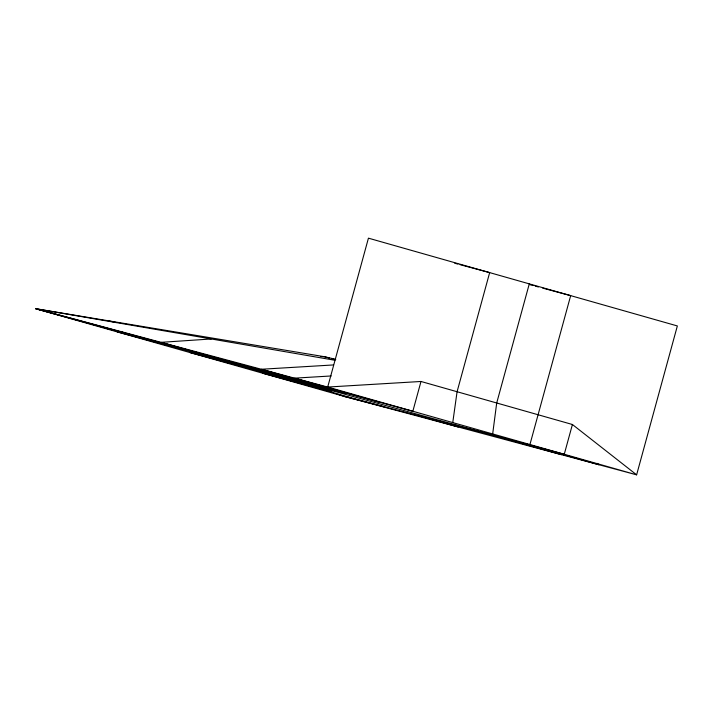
<?xml version="1.0" encoding="UTF-8"?>
<svg xmlns="http://www.w3.org/2000/svg" width="713" height="713" viewBox="0 0 713 713"><rect width="100%" height="100%" fill="white"/><g stroke="black" fill="none" stroke-linecap="round" stroke-linejoin="round"><path stroke-width="1.07" d="M492.674 433.932L496.703 402.988L529.287 283.872M452.755 422.595L457.078 391.722L489.662 272.607L460.037 264.666M334.95 360.279L35.65 308.702L344.566 396.499L636.62 474.84L327.695 387.052L368.434 238.16L677.35 325.948L636.62 474.84L572.414 424.502L420.991 381.473L412.845 411.249L35.65 308.702L324.21 356.669L335.761 359.325M529.937 444.529L570.676 295.628L542.718 288.132M572.414 424.502L564.259 454.279L489.002 434.092L35.65 308.702L327.695 387.052L420.991 381.473M211.271 338.969L161.04 342.338L208.33 355.787M333.55 364.94L261.368 369.254L346.509 393.451M331.18 375.965L294.531 378.157L379.673 402.355M122.698 332L117.173 331.875L180.371 348.826M196.761 352.801L190.113 352.605L316.064 386.446L346.83 393.523M320.886 356.571L324.21 356.669L329.549 358.14M316.064 386.446L344.566 396.499L347.846 396.669M269.585 373.683L262.954 373.3L330.912 391.678M108.545 320.823L116.237 322.588M106.487 328.345L114.178 330.11M344.566 396.499L489.002 434.092L561.354 454.653L559.616 453.29M454.742 263.24L457.924 264.095M529.812 284.665L533.039 285.539M535.187 286.109L538.413 286.974M337.784 394.111L384.886 406.998M331.688 358.728L334.887 359.61M526.631 444.19L598.982 464.751L597.244 463.388M420.296 416.214L458.236 426.989L454.787 424.288"/></g></svg>
